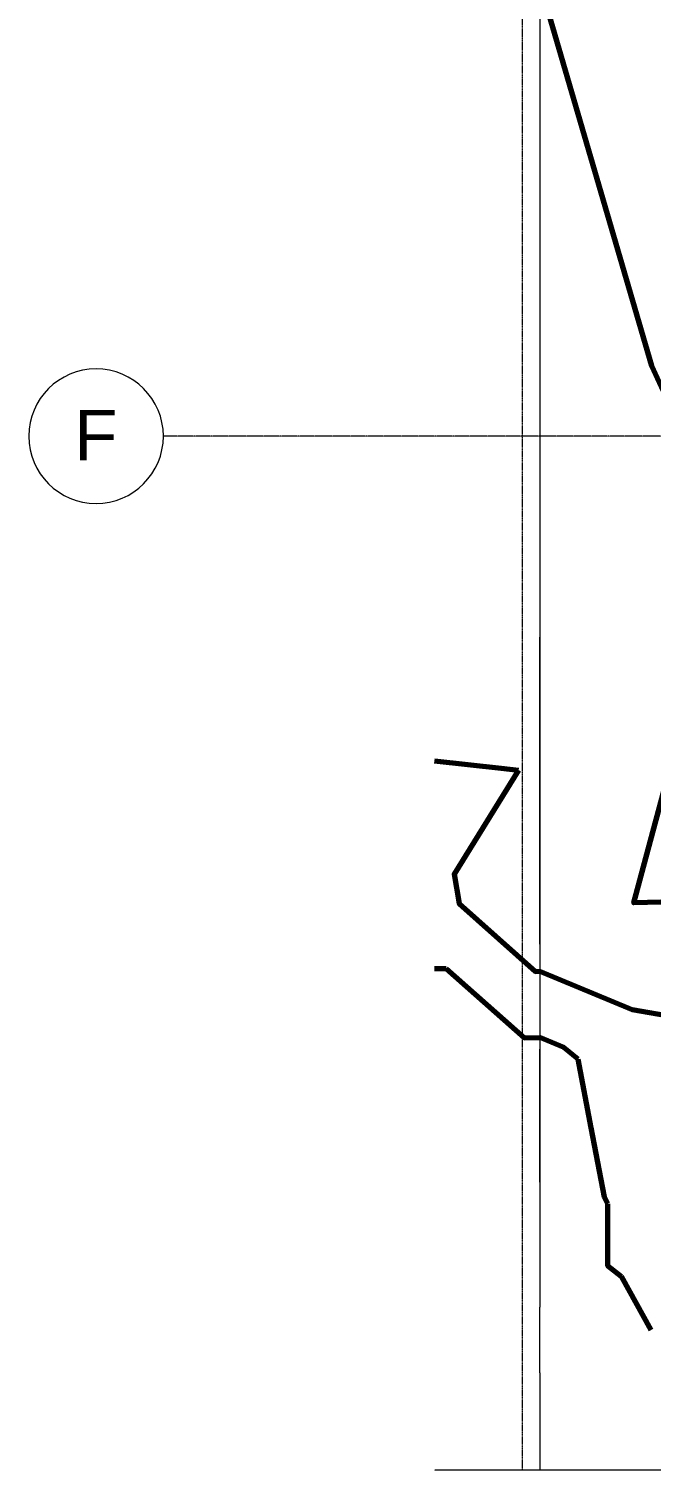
# Model space of a CAD drawing. Header units: inches. Extents: x -4292 to -464, y 9706 to 12474.
# Drawn here: x -4292 to -4015, y 9706 to 10349 of the extents above; entities that cross this region are included whole.
import ezdxf

# ---------------------------------------------------------------- set-up
doc = ezdxf.new("R2010")
doc.units = ezdxf.units.IN
doc.header["$MEASUREMENT"] = 0
doc.linetypes.add('Aligning Line 1_8_', pattern=[0.25, 0.125, -0.125])
doc.linetypes.add('Grid Line 1_2_', pattern=[0.875, 0.5, -0.125, 0.125, -0.125])
for name, color, linetype, lineweight in [('C-TOPO', 7, 'Continuous', 9), ('C-TOPO-MAJR-1', 130, 'Continuous', 70), ('G-ANNO-SYMB', 111, 'Aligning Line 1_8_', 9), ('G-ANNO-SYMB-1', 147, 'Aligning Line 1_8_', 9), ('S-GRID-1', 1, 'Grid Line 1_2_', 9), ('S-GRID-IDEN', 1, 'Continuous', 9), ('S-GRID-IDEN-1', 147, 'Continuous', 9)]:
    doc.layers.add(name, color=color, linetype=linetype, lineweight=lineweight)
doc.styles.add('Arial_1', font='arial.ttf', dxfattribs={"height": 22.5})

msp = doc.modelspace()

# ---------------------------------------------------------------- linework, layer by layer
at = {"layer": 'C-TOPO'}
for p, q in [((-4064.23425, 10369.01733), (-4064.23425, 10077.56689)), ((-4064.23425, 10369.01733), (-4064.23425, 10077.56689)), ((-4064.23425, 10022.25146), (-4064.23425, 10077.56689)), ((-4064.23425, 10077.56689), (-4064.23425, 10022.25146)), ((-4064.23425, 9940.64868), (-4064.23425, 10022.25146)), ((-4064.23425, 10022.25146), (-4064.23425, 9940.64868)), ((-4064.23425, 9940.64868), (-4064.23425, 9893.88574)), ((-4064.23425, 9940.64868), (-4064.23425, 9893.88574)), ((-4064.23425, 9893.88574), (-4064.23425, 9885.95581)), ((-4064.23425, 9885.95581), (-4064.23425, 9893.88574)), ((-4064.23425, 9834.63647), (-4064.23425, 9885.95581)), ((-4064.23425, 9885.95581), (-4064.23425, 9834.63647)), ((-4064.23425, 9834.63647), (-4064.23425, 9778.87939)), ((-4064.23425, 9834.63647), (-4064.23425, 9778.87939)), ((-4064.23425, 9749.56567), (-4064.23425, 9778.87939)), ((-4064.23425, 9749.56567), (-4064.23425, 9778.87939)), ((-4064.23425, 9749.56567), (-4064.23425, 9706.19796)), ((-4064.23425, 9749.56567), (-4064.23425, 9706.19796))]:
    msp.add_line(p, q, dxfattribs=at)
at = {"layer": 'C-TOPO-MAJR-1'}
for p, q in [((-4111.31955, 9929.91481), (-4106.07411, 9929.92636)), ((-4053.64633, 9894.66148), (-4064.23412, 9899.04492)), ((-4047.20371, 9889.45443), (-4053.64599, 9894.66134)), ((-4014.64346, 9768.65388), (-4027.87471, 9792.61873))]:
    msp.add_line(p, q, dxfattribs=at)
at = {"layer": 'C-TOPO-MAJR-1', "flags": 128}
for points in [[(-4064.23412, 10369.01728), (-4014.57477, 10198.58881), (-4004.23425, 10176.24022)], [(-4004.23412, 9959.63262), (-4022.41048, 9959.20992), (-4017.05994, 9979.02812), (-4004.23412, 10026.5345)], [(-4111.31955, 10022.51436), (-4081.55856, 10019.15895), (-4073.79735, 10018.28391)], [(-4073.79702, 10018.28387), (-4102.45184, 9971.98212), (-4100.21889, 9958.80679), (-4066.23071, 9928.59467), (-4064.23425, 9928.6411)], [(-4106.07398, 9929.92636), (-4071.15184, 9898.88405), (-4064.23425, 9899.04492)], [(-4064.23412, 9928.6411), (-4023.12646, 9911.62215), (-4004.23425, 9908.26524)], [(-4034.01978, 9824.98278), (-4035.52928, 9827.96997), (-4041.39508, 9858.86316), (-4047.20352, 9889.45427)], [(-4027.87485, 9792.61884), (-4034.01978, 9797.30359), (-4034.01978, 9824.98274)]]:
    msp.add_lwpolyline(points, dxfattribs=at)
at = {"layer": 'G-ANNO-SYMB'}
msp.add_line((-1875.49837, 9706.24032), (-4111.31955, 9706.24032), dxfattribs=at)
at = {"layer": 'G-ANNO-SYMB-1'}
for p, q in [((-4071.96446, 9706.24032), (-4071.96446, 12363.35796)), ((-583.06955, 9706.24032), (-4111.31955, 9706.24032)), ((-1910.95638, 9706.24032), (-4071.96446, 9706.24032))]:
    msp.add_line(p, q, dxfattribs=at)
at = {"layer": 'S-GRID-1'}
msp.add_line((-464.45104, 10167.1894), (-4232.19143, 10167.1894), dxfattribs=at)
at = {"layer": 'S-GRID-IDEN-1'}
for start, end in [(90, 270), (270, 90)]:
    msp.add_arc((-4262.19143, 10167.1894), 30, start, end, dxfattribs=at)

# ---------------------------------------------------------------- texts
at = {"layer": 'S-GRID-IDEN', "insert": (-4271.91996, 10178.91542), "char_height": 22.5, "width": 23.4825, "attachment_point": 1, "style": 'Arial_1'}
msp.add_mtext('F', dxfattribs=at)

doc.saveas('drawing.dxf')
